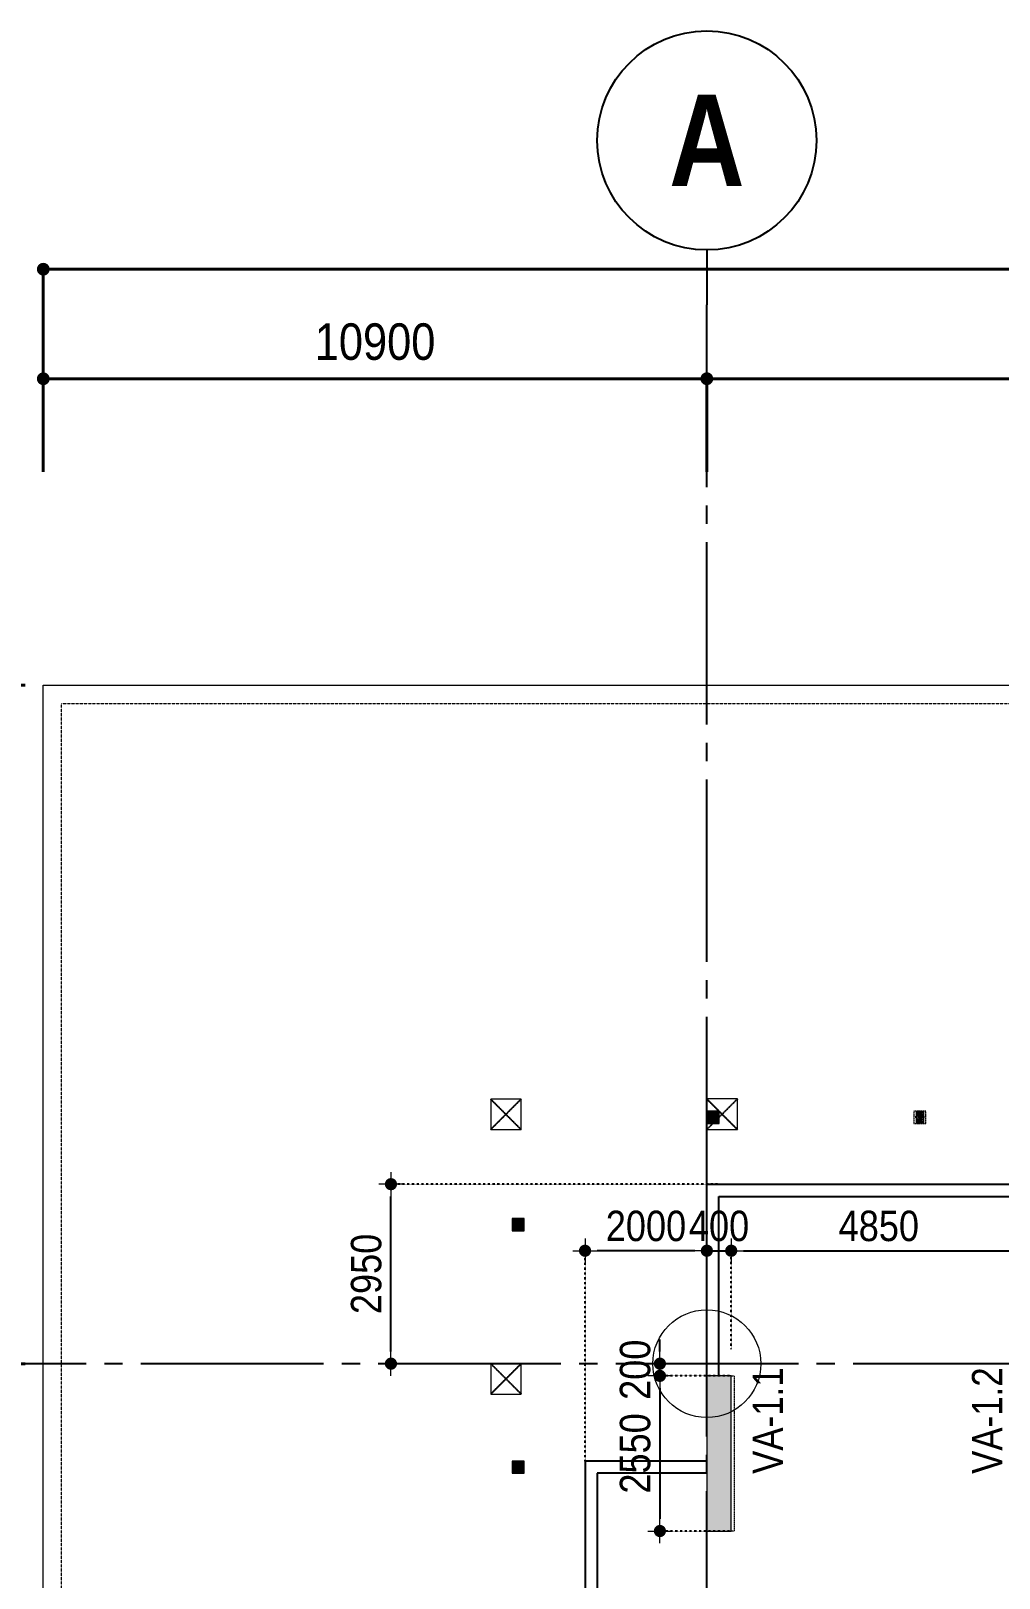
# Model space of a CAD drawing. Header units: millimetres. Extents: x -3973692 to -2843767, y 592734 to 838475.
# Drawn here: x -3559598 to -3543695, y 758708 to 784134 of the extents above; entities that cross this region are included whole.
import ezdxf
from ezdxf.enums import TextEntityAlignment as Align

# ---------------------------------------------------------------- set-up
doc = ezdxf.new("R2010")
doc.units = ezdxf.units.MM
doc.header["$MEASUREMENT"] = 0
doc.header["$PDMODE"] = 3
doc.header["$PDSIZE"] = -20
for name, pattern in [('CHG_XX_Cot_Tang 1$0$CENTER', [20.2, 12.7, -2.5, 2.5, -2.5]), ('CHG_XX_Cot_Tang 1$0$CENTER2', [28.575, 19.05, -3.175, 3.175, -3.175]), ('CHG_XX_Cot_Tang 1$0$HIDDEN', [0.375, 0.25, -0.125]), ('CHG_XX_Cot_Tang 1$0$MB_Luoi truc$0$HTT Hidden 21', [3, 2, -1]), ('CHG_XX_Luoi truc$0$MB_Luoi truc$0$Center101', [13, 10, -1, 1, -1]), ('DIVIDE2', [15.875, 6.35, -3.175, 0, -3.175, 0, -3.175]), ('HIDDEN5', [2.8375, 1.25, -1.5875])]:
    doc.linetypes.add(name, pattern=pattern)
doc.layers.get('0').update_dxf_attribs({"lineweight": 9})
doc.layers.get('Defpoints').update_dxf_attribs({"color": 10, "lineweight": 0})
for name, color, linetype, lineweight in [("'S_General_Dim_1", 1, 'Continuous', 18), ("'S_General_Divide_3 Intermediate", 3, 'DIVIDE2', 40), ("CHG_XX_Cot_Tang 1$0$'S_Steel_Cont_2 Normal", 2, 'Continuous', 25), ("CHG_XX_Cot_Tang 1$0$'S_Steel_Cont_2 Normal_Plate", 150, 'Continuous', 15), ('CHG_XX_Cot_Tang 1$0$Cot thep', 51, 'Continuous', 15), ('CHG_XX_Cot_Tang 1$0$MB_Luoi truc$0$Dim 300', 1, 'Continuous', 5), ('CHG_XX_Cot_Tang 1$0$Net thay Tuong', 3, 'Continuous', 20), ('CHG_XX_Cot_Tang 1$0$NS-Pier', 150, 'Continuous', 9), ('CHG_XX_Cot_Tang 1$0$NS-Pier @ 1', 150, 'Continuous', 9), ('CHG_XX_Cot_Tang 1$0$NS-Pier @ 100', 150, 'Continuous', 9), ('CHG_XX_Cot_Tang 1$0$NS-Pier @ 150 VP1', 150, 'Continuous', 9), ('CHG_XX_Cot_Tang 1$0$NS-Pier @ 150 VP2', 150, 'Continuous', 9), ('CHG_XX_Cot_Tang 1$0$NS-Pier @ 150 VP3', 150, 'Continuous', 9), ('CHG_XX_Cot_Tang 1$0$NS-Pier @ 150 VP4', 150, 'Continuous', 9), ('CHG_XX_Cot_Tang 1$0$NS-Pier @ 150 VP5', 150, 'Continuous', 9), ('CHG_XX_Cot_Tang 1$0$NS-Pier @ 150 VP6', 150, 'Continuous', 9), ('CHG_XX_Cot_Tang 1$0$NS-Pier @ 150 VP7', 150, 'Continuous', 9), ('CHG_XX_Cot_Tang 1$0$NS-Pier @ 150 VP8', 150, 'Continuous', 9), ('CHG_XX_Cot_Tang 1$0$NS-Pier @ 150 VP9', 150, 'Continuous', 9), ('CHG_XX_Cot_Tang 1$0$NS-Pier @ 150 VPModel', 150, 'Continuous', 9), ('CHG_XX_Cot_Tang 1$0$NS-Pier @ 200 VP11', 150, 'Continuous', 9), ('CHG_XX_Cot_Tang 1$0$NS-Pier @ 200 VP12', 150, 'Continuous', 9), ('CHG_XX_Cot_Tang 1$0$NS-Pier @ 200 VP13', 150, 'Continuous', 9), ('CHG_XX_Cot_Tang 1$0$NS-Pier @ 200 VP14', 150, 'Continuous', 9), ('CHG_XX_Cot_Tang 1$0$NS-Pier @ 200 VP15', 150, 'Continuous', 9), ('CHG_XX_Cot_Tang 1$0$NS-Pier @ 200 VP16', 150, 'Continuous', 9), ('CHG_XX_Cot_Tang 1$0$NS-Pier @ 200 VP17', 150, 'Continuous', 9), ('CHG_XX_Cot_Tang 1$0$NS-Pier @ 200 VP18', 150, 'Continuous', 9), ('CHG_XX_Cot_Tang 1$0$NS-Pier @ 200 VP19', 150, 'Continuous', 9), ('CHG_XX_Cot_Tang 1$0$NS-Pier @ 200 VP21', 150, 'Continuous', 9), ('CHG_XX_Cot_Tang 1$0$NS-Pier @ 200 VP22', 150, 'Continuous', 9), ('CHG_XX_Cot_Tang 1$0$NS-Pier @ 200 VP23', 150, 'Continuous', 9), ('CHG_XX_Cot_Tang 1$0$NS-Pier @ 200 VP24', 150, 'Continuous', 9), ('CHG_XX_Cot_Tang 1$0$NS-Pier @ 200 VP25', 150, 'Continuous', 9), ('CHG_XX_Cot_Tang 1$0$NS-Pier @ 200 VP26', 150, 'Continuous', 9), ('CHG_XX_Cot_Tang 1$0$NS-Pier @ 200 VP27', 150, 'Continuous', 9), ('CHG_XX_Cot_Tang 1$0$NS-Pier @ 200 VP28', 150, 'Continuous', 9), ('CHG_XX_Cot_Tang 1$0$NS-Pier @ 200 VP30', 150, 'Continuous', 9), ('CHG_XX_Cot_Tang 1$0$NS-Pier @ 200 VP31', 150, 'Continuous', 9), ('CHG_XX_Cot_Tang 1$0$NS-Pier @ 200 VP32', 150, 'Continuous', 9), ('CHG_XX_Cot_Tang 1$0$NS-Pier @ 200 VP33', 150, 'Continuous', 9), ('CHG_XX_Cot_Tang 1$0$NS-Pier @ 200 VP34', 150, 'Continuous', 9), ('CHG_XX_Cot_Tang 1$0$NS-Pier @ 200 VP35', 150, 'Continuous', 9), ('CHG_XX_Cot_Tang 1$0$NS-Pier @ 200 VP36', 150, 'Continuous', 9), ('CHG_XX_Cot_Tang 1$0$NS-Pier @ 200 VP37', 150, 'Continuous', 9), ('CHG_XX_Cot_Tang 1$0$NS-Pier @ 200 VPModel', 150, 'Continuous', 9), ('CHG_XX_Cot_Tang 1$0$NS-Pier @ 350 VP10', 150, 'Continuous', 9), ('CHG_XX_Cot_Tang 1$0$NS-Pier @ 350 VP20', 150, 'Continuous', 9), ('CHG_XX_Cot_Tang 1$0$NS-Pier @ 350 VP29', 150, 'Continuous', 9), ('CHG_XX_Cot_Tang 1$0$NS-Pier @ 350 VPModel', 150, 'Continuous', 9), ('CHG_XX_Cot_Tang 1$0$S_Concrete_Cont_2 Normal', 2, 'Continuous', 13), ('TEXT', 7, 'Continuous', 15)]:
    doc.layers.add(name, color=color, linetype=linetype, lineweight=lineweight)
for name, color, linetype in [("CHG_XX_Cot_Tang 1$0$'S_Concrete_Center_1", 8, 'CHG_XX_Cot_Tang 1$0$CENTER2'), ("CHG_XX_Cot_Tang 1$0$'S_Steel_ Bold", 8, 'Continuous'), ('CHG_XX_Cot_Tang 1$0$cot 500 dung +850', 1, 'Continuous'), ('CHG_XX_Cot_Tang 1$0$Vach VH3', 3, 'Continuous'), ('CHG_XX_Luoi truc$0$Grid', 34, 'Continuous'), ('CHG_XX_Luoi truc$0$Grid Line', 251, 'CHG_XX_Luoi truc$0$MB_Luoi truc$0$Center101')]:
    doc.layers.add(name, color=color, linetype=linetype)
doc.styles.add('arial', font='arial.ttf', dxfattribs={"width": 0.85})
doc.styles.add('CHG_XX_Cot_Tang 1$0$MB_Luoi truc$0$Arial_C', font='arial.ttf', dxfattribs={"width": 0.85})
doc.styles.add('CHG_XX_Luoi truc$0$MB_Luoi truc$0$Grid A-F$0$VNI-HelveCB', font='')
doc.styles.add('TTP-HelCon', font='')
doc.styles.get('CHG_XX_Luoi truc$0$MB_Luoi truc$0$Grid A-F$0$VNI-HelveCB').set_extended_font_data('VNI-Helve-Condense', bold=True)
doc.styles.get('TTP-HelCon').set_extended_font_data('VNI-Helve-Condense')
doc.dimstyles.new('200', dxfattribs={"dimscale": 200, "dimtxt": 2.5, "dimasz": 1, "dimexe": 0, "dimexo": 0, "dimgap": 0.75, "dimtad": 1, "dimdec": 0, "dimrnd": 10, "dimzin": 9, "dimdsep": 46, "dimtxsty": 'arial', "dimblk1": 'DIMDOT', "dimblk2": 'DIMDOT', "dimsah": 1, "dimcen": 2, "dimdle": 3, "dimclre": 8, "dimclrt": 2, "dimadec": 0, "dimazin": 0, "dimtfac": 1, "dimtdec": 0, "dimtix": 1, "dimtmove": 2, "dimatfit": 3, "dimldrblk": 'DIMPIJL', "dimfxl": 1, "dimtvp": 1.8, "dimtolj": 1, "dimtzin": 0, "dimarcsym": 0})
doc.dimstyles.new('CHG_XX_Cot_Tang 1$0$MB_Luoi truc$0$Dim 300 (A1-A2)', dxfattribs={"dimscale": 300, "dimtxt": 2, "dimasz": 0.7, "dimexe": 0, "dimexo": 1, "dimgap": 1, "dimtad": 1, "dimdec": 0, "dimzin": 12, "dimdsep": 46, "dimtxsty": 'CHG_XX_Cot_Tang 1$0$MB_Luoi truc$0$Arial_C', "dimblk": 'CHG_XX_Cot_Tang 1$0$MB_Luoi truc$0$_Dot', "dimcen": 1, "dimclrd": 256, "dimclre": 256, "dimclrt": 3, "dimadec": 0, "dimazin": 0, "dimtfac": 1, "dimtdec": 0, "dimtix": 1, "dimtmove": 2, "dimatfit": 3, "dimldrblk": 'CHG_XX_Cot_Tang 1$0$MB_Luoi truc$0$HTT Arrow 30', "dimfxl": 1, "dimtolj": 1, "dimtzin": 0, "dimarcsym": 0})

# ---------------------------------------------------------------- blocks, each defined once
blk = doc.blocks.new('CHG_XX_Cot_Tang 1$0$MB_Luoi truc$0$_Dot')
at = {"color": 0, "linetype": 'ByBlock', "lineweight": -2}
blk.add_line((-0.5, 0), (-1, 0), dxfattribs=at)
at = {"color": 0, "linetype": 'ByBlock', "const_width": 0.5}
blk.add_lwpolyline([(-0.25, 0, 1), (0.25, 0, 1)], format="xyb", close=True, dxfattribs=at)
blk = doc.blocks.new('*D2915')
at = {"layer": 'CHG_XX_Cot_Tang 1$0$MB_Luoi truc$0$Dim 300', "lineweight": -2, "transparency": 16777216}
for p, q in [((-10900, 166908), (-10900, 168437)), ((-10690, 168437), (-210, 168437)), ((0, 166908), (0, 168437))]:
    blk.add_line(p, q, dxfattribs=at)
at = {"layer": 'Defpoints', "color": 0, "transparency": 16777216}
for p in [(0, 168437), (-10900, 166608), (0, 166608)]:
    blk.add_point(p, dxfattribs=at)
at = {"layer": 'CHG_XX_Cot_Tang 1$0$MB_Luoi truc$0$Dim 300', "lineweight": -2, "transparency": 16777216, "xscale": 210, "yscale": 210, "zscale": 210, "rotation": 180}
blk.add_blockref('CHG_XX_Cot_Tang 1$0$MB_Luoi truc$0$_Dot', (-10900, 168437), dxfattribs=at)
at = {"layer": 'CHG_XX_Cot_Tang 1$0$MB_Luoi truc$0$Dim 300', "lineweight": -2, "transparency": 16777216, "xscale": 210, "yscale": 210, "zscale": 210}
blk.add_blockref('CHG_XX_Cot_Tang 1$0$MB_Luoi truc$0$_Dot', (0, 168437), dxfattribs=at)
at = {"layer": 'CHG_XX_Cot_Tang 1$0$MB_Luoi truc$0$Dim 300', "color": 3, "transparency": 16777216, "insert": (-5450, 169043), "char_height": 600, "attachment_point": 5, "style": 'CHG_XX_Cot_Tang 1$0$MB_Luoi truc$0$Arial_C'}
blk.add_mtext('\\A1;10900', dxfattribs=at)
blk = doc.blocks.new('CHG_XX_Cot_Tang 1$0$MB_Luoi truc$0$HTT Arrow 30')
blk.add_hatch(color=256).paths.add_polyline_path([(-2.5, 0.375), (-2.5, -0.375), (0, 0)])
at = {"color": 0, "linetype": 'ByBlock', "lineweight": -2}
for p, q in [((0, 0), (-2.5, 0.375)), ((-2.5, -0.375), (-2.5, 0.375)), ((0, 0), (-2.5, -0.375))]:
    blk.add_line(p, q, dxfattribs=at)
blk = doc.blocks.new('*D2916')
at = {"layer": 'CHG_XX_Cot_Tang 1$0$MB_Luoi truc$0$Dim 300', "lineweight": -2, "transparency": 16777216}
for p, q in [((0, 166908), (0, 168437)), ((210, 168437), (12040, 168437)), ((12250, 166908), (12250, 168437))]:
    blk.add_line(p, q, dxfattribs=at)
at = {"layer": 'Defpoints', "color": 0, "transparency": 16777216}
for p in [(12250, 168437), (0, 166608), (12250, 166608)]:
    blk.add_point(p, dxfattribs=at)
at = {"layer": 'CHG_XX_Cot_Tang 1$0$MB_Luoi truc$0$Dim 300', "lineweight": -2, "transparency": 16777216, "xscale": 210, "yscale": 210, "zscale": 210, "rotation": 180}
blk.add_blockref('CHG_XX_Cot_Tang 1$0$MB_Luoi truc$0$_Dot', (0, 168437), dxfattribs=at)
at = {"layer": 'CHG_XX_Cot_Tang 1$0$MB_Luoi truc$0$Dim 300', "lineweight": -2, "transparency": 16777216, "xscale": 210, "yscale": 210, "zscale": 210}
blk.add_blockref('CHG_XX_Cot_Tang 1$0$MB_Luoi truc$0$_Dot', (12250, 168437), dxfattribs=at)
at = {"layer": 'CHG_XX_Cot_Tang 1$0$MB_Luoi truc$0$Dim 300', "color": 3, "transparency": 16777216, "insert": (6125, 169043), "char_height": 600, "attachment_point": 5, "style": 'CHG_XX_Cot_Tang 1$0$MB_Luoi truc$0$Arial_C'}
blk.add_mtext('\\A1;12250', dxfattribs=at)
blk = doc.blocks.new('*D2928')
at = {"layer": 'CHG_XX_Cot_Tang 1$0$MB_Luoi truc$0$Dim 300', "lineweight": -2, "transparency": 16777216}
for p, q in [((-10900, 166908), (-10900, 170237)), ((105840, 170237), (-10690, 170237)), ((106050, 166908), (106050, 170237))]:
    blk.add_line(p, q, dxfattribs=at)
at = {"layer": 'Defpoints', "color": 0, "transparency": 16777216}
for p in [(-10900, 170237), (-10900, 166608), (106050, 166608)]:
    blk.add_point(p, dxfattribs=at)
at = {"layer": 'CHG_XX_Cot_Tang 1$0$MB_Luoi truc$0$Dim 300', "lineweight": -2, "transparency": 16777216, "xscale": 210, "yscale": 210, "zscale": 210, "rotation": 180}
blk.add_blockref('CHG_XX_Cot_Tang 1$0$MB_Luoi truc$0$_Dot', (-10900, 170237), dxfattribs=at)
at = {"layer": 'CHG_XX_Cot_Tang 1$0$MB_Luoi truc$0$Dim 300', "lineweight": -2, "transparency": 16777216, "xscale": 210, "yscale": 210, "zscale": 210}
blk.add_blockref('CHG_XX_Cot_Tang 1$0$MB_Luoi truc$0$_Dot', (106050, 170237), dxfattribs=at)
at = {"layer": 'CHG_XX_Cot_Tang 1$0$MB_Luoi truc$0$Dim 300', "color": 3, "transparency": 16777216, "insert": (47575, 170843), "char_height": 600, "attachment_point": 5, "style": 'CHG_XX_Cot_Tang 1$0$MB_Luoi truc$0$Arial_C'}
blk.add_mtext('\\A1;116950', dxfattribs=at)
blk = doc.blocks.new('*D2929')
at = {"layer": 'CHG_XX_Cot_Tang 1$0$MB_Luoi truc$0$Dim 300', "lineweight": -2, "transparency": 16777216}
for p, q in [((-11200, 163400), (-17432, 163400)), ((-17432, 163190), (-17432, 152460)), ((-11200, 152250), (-17432, 152250))]:
    blk.add_line(p, q, dxfattribs=at)
at = {"layer": 'Defpoints', "color": 0, "transparency": 16777216}
for p in [(-10900, 163400), (-17432, 152250), (-10900, 152250)]:
    blk.add_point(p, dxfattribs=at)
at = {"layer": 'CHG_XX_Cot_Tang 1$0$MB_Luoi truc$0$Dim 300', "lineweight": -2, "transparency": 16777216, "xscale": 210, "yscale": 210, "zscale": 210}
for p, rotation in [((-17432, 163400), 90), ((-17432, 152250), 270)]:
    blk.add_blockref('CHG_XX_Cot_Tang 1$0$MB_Luoi truc$0$_Dot', p, dxfattribs=dict(at, rotation=rotation))
at = {"layer": 'CHG_XX_Cot_Tang 1$0$MB_Luoi truc$0$Dim 300', "color": 3, "transparency": 16777216, "insert": (-18039, 157825), "char_height": 600, "attachment_point": 5, "rotation": 90, "style": 'CHG_XX_Cot_Tang 1$0$MB_Luoi truc$0$Arial_C'}
blk.add_mtext('\\A1;11150', dxfattribs=at)
blk = doc.blocks.new('*D2930')
at = {"layer": 'CHG_XX_Cot_Tang 1$0$MB_Luoi truc$0$Dim 300', "lineweight": -2, "transparency": 16777216}
for p, q in [((-11200, 152250), (-17432, 152250)), ((-17432, 152040), (-17432, 146110)), ((-11200, 145900), (-17432, 145900))]:
    blk.add_line(p, q, dxfattribs=at)
at = {"layer": 'Defpoints', "color": 0, "transparency": 16777216}
for p in [(-10900, 152250), (-17432, 145900), (-10900, 145900)]:
    blk.add_point(p, dxfattribs=at)
at = {"layer": 'CHG_XX_Cot_Tang 1$0$MB_Luoi truc$0$Dim 300', "lineweight": -2, "transparency": 16777216, "xscale": 210, "yscale": 210, "zscale": 210}
for p, rotation in [((-17432, 152250), 90), ((-17432, 145900), 270)]:
    blk.add_blockref('CHG_XX_Cot_Tang 1$0$MB_Luoi truc$0$_Dot', p, dxfattribs=dict(at, rotation=rotation))
at = {"layer": 'CHG_XX_Cot_Tang 1$0$MB_Luoi truc$0$Dim 300', "color": 3, "transparency": 16777216, "insert": (-18039, 149075), "char_height": 600, "attachment_point": 5, "rotation": 90, "style": 'CHG_XX_Cot_Tang 1$0$MB_Luoi truc$0$Arial_C'}
blk.add_mtext('\\A1;6350', dxfattribs=at)
blk = doc.blocks.new('*D2949')
at = {"layer": 'CHG_XX_Cot_Tang 1$0$MB_Luoi truc$0$Dim 300', "lineweight": -2, "transparency": 16777216}
for p, q in [((-11200, 163400), (-19232, 163400)), ((-19232, -8790), (-19232, 163190)), ((-11200, -9000), (-19232, -9000))]:
    blk.add_line(p, q, dxfattribs=at)
at = {"layer": 'Defpoints', "color": 0, "transparency": 16777216}
for p in [(-19232, 163400), (-10900, 163400), (-10900, -9000)]:
    blk.add_point(p, dxfattribs=at)
at = {"layer": 'CHG_XX_Cot_Tang 1$0$MB_Luoi truc$0$Dim 300', "lineweight": -2, "transparency": 16777216, "xscale": 210, "yscale": 210, "zscale": 210}
for p, rotation in [((-19232, 163400), 90), ((-19232, -9000), 270)]:
    blk.add_blockref('CHG_XX_Cot_Tang 1$0$MB_Luoi truc$0$_Dot', p, dxfattribs=dict(at, rotation=rotation))
at = {"layer": 'CHG_XX_Cot_Tang 1$0$MB_Luoi truc$0$Dim 300', "color": 3, "transparency": 16777216, "insert": (-19839, 77200), "char_height": 600, "attachment_point": 5, "rotation": 90, "style": 'CHG_XX_Cot_Tang 1$0$MB_Luoi truc$0$Arial_C'}
blk.add_mtext('\\A1;172400', dxfattribs=at)
blk = doc.blocks.new('*U3260')
at = {"layer": 'CHG_XX_Cot_Tang 1$0$NS-Pier @ 1'}
h = blk.add_hatch(color=256, dxfattribs=at)
h.dxf.hatch_style = 1
h.paths.add_polyline_path([(400, 0), (0, 0), (0, -2550), (400, -2550)])
at = {"layer": 'CHG_XX_Cot_Tang 1$0$NS-Pier @ 100'}
h = blk.add_hatch(color=256, dxfattribs=at)
h.dxf.hatch_style = 1
h.paths.add_polyline_path([(400, 0), (0, 0), (0, -2550), (400, -2550)])
at = {"layer": 'CHG_XX_Cot_Tang 1$0$NS-Pier @ 150 VP1'}
h = blk.add_hatch(color=256, dxfattribs=at)
h.dxf.hatch_style = 1
h.paths.add_polyline_path([(400, 0), (0, 0), (0, -2550), (400, -2550)])
at = {"layer": 'CHG_XX_Cot_Tang 1$0$NS-Pier @ 150 VP2'}
h = blk.add_hatch(color=256, dxfattribs=at)
h.dxf.hatch_style = 1
h.paths.add_polyline_path([(400, 0), (0, 0), (0, -2550), (400, -2550)])
at = {"layer": 'CHG_XX_Cot_Tang 1$0$NS-Pier @ 150 VP3'}
h = blk.add_hatch(color=256, dxfattribs=at)
h.dxf.hatch_style = 1
h.paths.add_polyline_path([(400, 0), (0, 0), (0, -2550), (400, -2550)])
at = {"layer": 'CHG_XX_Cot_Tang 1$0$NS-Pier @ 150 VP4'}
h = blk.add_hatch(color=256, dxfattribs=at)
h.dxf.hatch_style = 1
h.paths.add_polyline_path([(400, 0), (0, 0), (0, -2550), (400, -2550)])
at = {"layer": 'CHG_XX_Cot_Tang 1$0$NS-Pier @ 150 VP5'}
h = blk.add_hatch(color=256, dxfattribs=at)
h.dxf.hatch_style = 1
h.paths.add_polyline_path([(400, 0), (0, 0), (0, -2550), (400, -2550)])
at = {"layer": 'CHG_XX_Cot_Tang 1$0$NS-Pier @ 150 VP6'}
h = blk.add_hatch(color=256, dxfattribs=at)
h.dxf.hatch_style = 1
h.paths.add_polyline_path([(400, 0), (0, 0), (0, -2550), (400, -2550)])
at = {"layer": 'CHG_XX_Cot_Tang 1$0$NS-Pier @ 150 VP7'}
h = blk.add_hatch(color=256, dxfattribs=at)
h.dxf.hatch_style = 1
h.paths.add_polyline_path([(400, 0), (0, 0), (0, -2550), (400, -2550)])
at = {"layer": 'CHG_XX_Cot_Tang 1$0$NS-Pier @ 150 VP8'}
h = blk.add_hatch(color=256, dxfattribs=at)
h.dxf.hatch_style = 1
h.paths.add_polyline_path([(400, 0), (0, 0), (0, -2550), (400, -2550)])
at = {"layer": 'CHG_XX_Cot_Tang 1$0$NS-Pier @ 150 VP9'}
h = blk.add_hatch(color=256, dxfattribs=at)
h.dxf.hatch_style = 1
h.paths.add_polyline_path([(400, 0), (0, 0), (0, -2550), (400, -2550)])
at = {"layer": 'CHG_XX_Cot_Tang 1$0$NS-Pier @ 150 VPModel'}
h = blk.add_hatch(color=256, dxfattribs=at)
h.dxf.hatch_style = 1
h.paths.add_polyline_path([(400, 0), (0, 0), (0, -2550), (400, -2550)])
at = {"layer": 'CHG_XX_Cot_Tang 1$0$NS-Pier @ 200 VP11'}
h = blk.add_hatch(color=256, dxfattribs=at)
h.dxf.hatch_style = 1
h.paths.add_polyline_path([(400, 0), (0, 0), (0, -2550), (400, -2550)])
at = {"layer": 'CHG_XX_Cot_Tang 1$0$NS-Pier @ 200 VP12'}
h = blk.add_hatch(color=256, dxfattribs=at)
h.dxf.hatch_style = 1
h.paths.add_polyline_path([(400, 0), (0, 0), (0, -2550), (400, -2550)])
at = {"layer": 'CHG_XX_Cot_Tang 1$0$NS-Pier @ 200 VP13'}
h = blk.add_hatch(color=256, dxfattribs=at)
h.dxf.hatch_style = 1
h.paths.add_polyline_path([(400, 0), (0, 0), (0, -2550), (400, -2550)])
at = {"layer": 'CHG_XX_Cot_Tang 1$0$NS-Pier @ 200 VP14'}
h = blk.add_hatch(color=256, dxfattribs=at)
h.dxf.hatch_style = 1
h.paths.add_polyline_path([(400, 0), (0, 0), (0, -2550), (400, -2550)])
at = {"layer": 'CHG_XX_Cot_Tang 1$0$NS-Pier @ 200 VP15'}
h = blk.add_hatch(color=256, dxfattribs=at)
h.dxf.hatch_style = 1
h.paths.add_polyline_path([(400, 0), (0, 0), (0, -2550), (400, -2550)])
at = {"layer": 'CHG_XX_Cot_Tang 1$0$NS-Pier @ 200 VP16'}
h = blk.add_hatch(color=256, dxfattribs=at)
h.dxf.hatch_style = 1
h.paths.add_polyline_path([(400, 0), (0, 0), (0, -2550), (400, -2550)])
at = {"layer": 'CHG_XX_Cot_Tang 1$0$NS-Pier @ 200 VP17'}
h = blk.add_hatch(color=256, dxfattribs=at)
h.dxf.hatch_style = 1
h.paths.add_polyline_path([(400, 0), (0, 0), (0, -2550), (400, -2550)])
at = {"layer": 'CHG_XX_Cot_Tang 1$0$NS-Pier @ 200 VP18'}
h = blk.add_hatch(color=256, dxfattribs=at)
h.dxf.hatch_style = 1
h.paths.add_polyline_path([(400, 0), (0, 0), (0, -2550), (400, -2550)])
at = {"layer": 'CHG_XX_Cot_Tang 1$0$NS-Pier @ 200 VP19'}
h = blk.add_hatch(color=256, dxfattribs=at)
h.dxf.hatch_style = 1
h.paths.add_polyline_path([(400, 0), (0, 0), (0, -2550), (400, -2550)])
at = {"layer": 'CHG_XX_Cot_Tang 1$0$NS-Pier @ 200 VP21'}
h = blk.add_hatch(color=256, dxfattribs=at)
h.dxf.hatch_style = 1
h.paths.add_polyline_path([(400, 0), (0, 0), (0, -2550), (400, -2550)])
at = {"layer": 'CHG_XX_Cot_Tang 1$0$NS-Pier @ 200 VP22'}
h = blk.add_hatch(color=256, dxfattribs=at)
h.dxf.hatch_style = 1
h.paths.add_polyline_path([(400, 0), (0, 0), (0, -2550), (400, -2550)])
at = {"layer": 'CHG_XX_Cot_Tang 1$0$NS-Pier @ 200 VP23'}
h = blk.add_hatch(color=256, dxfattribs=at)
h.dxf.hatch_style = 1
h.paths.add_polyline_path([(400, 0), (0, 0), (0, -2550), (400, -2550)])
at = {"layer": 'CHG_XX_Cot_Tang 1$0$NS-Pier @ 200 VP24'}
h = blk.add_hatch(color=256, dxfattribs=at)
h.dxf.hatch_style = 1
h.paths.add_polyline_path([(400, 0), (0, 0), (0, -2550), (400, -2550)])
at = {"layer": 'CHG_XX_Cot_Tang 1$0$NS-Pier @ 200 VP25'}
h = blk.add_hatch(color=256, dxfattribs=at)
h.dxf.hatch_style = 1
h.paths.add_polyline_path([(400, 0), (0, 0), (0, -2550), (400, -2550)])
at = {"layer": 'CHG_XX_Cot_Tang 1$0$NS-Pier @ 200 VP26'}
h = blk.add_hatch(color=256, dxfattribs=at)
h.dxf.hatch_style = 1
h.paths.add_polyline_path([(400, 0), (0, 0), (0, -2550), (400, -2550)])
at = {"layer": 'CHG_XX_Cot_Tang 1$0$NS-Pier @ 200 VP27'}
h = blk.add_hatch(color=256, dxfattribs=at)
h.dxf.hatch_style = 1
h.paths.add_polyline_path([(400, 0), (0, 0), (0, -2550), (400, -2550)])
at = {"layer": 'CHG_XX_Cot_Tang 1$0$NS-Pier @ 200 VP28'}
h = blk.add_hatch(color=256, dxfattribs=at)
h.dxf.hatch_style = 1
h.paths.add_polyline_path([(400, 0), (0, 0), (0, -2550), (400, -2550)])
at = {"layer": 'CHG_XX_Cot_Tang 1$0$NS-Pier @ 200 VP30'}
h = blk.add_hatch(color=256, dxfattribs=at)
h.dxf.hatch_style = 1
h.paths.add_polyline_path([(400, 0), (0, 0), (0, -2550), (400, -2550)])
at = {"layer": 'CHG_XX_Cot_Tang 1$0$NS-Pier @ 200 VP31'}
h = blk.add_hatch(color=256, dxfattribs=at)
h.dxf.hatch_style = 1
h.paths.add_polyline_path([(400, 0), (0, 0), (0, -2550), (400, -2550)])
at = {"layer": 'CHG_XX_Cot_Tang 1$0$NS-Pier @ 200 VP32'}
h = blk.add_hatch(color=256, dxfattribs=at)
h.dxf.hatch_style = 1
h.paths.add_polyline_path([(400, 0), (0, 0), (0, -2550), (400, -2550)])
at = {"layer": 'CHG_XX_Cot_Tang 1$0$NS-Pier @ 200 VP33'}
h = blk.add_hatch(color=256, dxfattribs=at)
h.dxf.hatch_style = 1
h.paths.add_polyline_path([(400, 0), (0, 0), (0, -2550), (400, -2550)])
at = {"layer": 'CHG_XX_Cot_Tang 1$0$NS-Pier @ 200 VP34'}
h = blk.add_hatch(color=256, dxfattribs=at)
h.dxf.hatch_style = 1
h.paths.add_polyline_path([(400, 0), (0, 0), (0, -2550), (400, -2550)])
at = {"layer": 'CHG_XX_Cot_Tang 1$0$NS-Pier @ 200 VP35'}
h = blk.add_hatch(color=256, dxfattribs=at)
h.dxf.hatch_style = 1
h.paths.add_polyline_path([(400, 0), (0, 0), (0, -2550), (400, -2550)])
at = {"layer": 'CHG_XX_Cot_Tang 1$0$NS-Pier @ 200 VP36'}
h = blk.add_hatch(color=256, dxfattribs=at)
h.dxf.hatch_style = 1
h.paths.add_polyline_path([(400, 0), (0, 0), (0, -2550), (400, -2550)])
at = {"layer": 'CHG_XX_Cot_Tang 1$0$NS-Pier @ 200 VP37'}
h = blk.add_hatch(color=256, dxfattribs=at)
h.dxf.hatch_style = 1
h.paths.add_polyline_path([(400, 0), (0, 0), (0, -2550), (400, -2550)])
at = {"layer": 'CHG_XX_Cot_Tang 1$0$NS-Pier @ 200 VPModel'}
h = blk.add_hatch(color=256, dxfattribs=at)
h.dxf.hatch_style = 1
h.paths.add_polyline_path([(400, 0), (0, 0), (0, -2550), (400, -2550)])
at = {"layer": 'CHG_XX_Cot_Tang 1$0$NS-Pier @ 350 VP10'}
h = blk.add_hatch(color=256, dxfattribs=at)
h.dxf.hatch_style = 1
h.paths.add_polyline_path([(400, 0), (0, 0), (0, -2550), (400, -2550)])
at = {"layer": 'CHG_XX_Cot_Tang 1$0$NS-Pier @ 350 VP20'}
h = blk.add_hatch(color=256, dxfattribs=at)
h.dxf.hatch_style = 1
h.paths.add_polyline_path([(400, 0), (0, 0), (0, -2550), (400, -2550)])
at = {"layer": 'CHG_XX_Cot_Tang 1$0$NS-Pier @ 350 VP29'}
h = blk.add_hatch(color=256, dxfattribs=at)
h.dxf.hatch_style = 1
h.paths.add_polyline_path([(400, 0), (0, 0), (0, -2550), (400, -2550)])
at = {"layer": 'CHG_XX_Cot_Tang 1$0$NS-Pier @ 350 VPModel'}
h = blk.add_hatch(color=256, dxfattribs=at)
h.dxf.hatch_style = 1
h.paths.add_polyline_path([(400, 0), (0, 0), (0, -2550), (400, -2550)])
blk = doc.blocks.new('CHG_XX_Cot_Tang 1$0$Block A_C450x2250')
at = {"layer": 'CHG_XX_Cot_Tang 1$0$NS-Pier', "color": 9, "linetype": 'CHG_XX_Cot_Tang 1$0$MB_Luoi truc$0$HTT Hidden 21'}
blk.add_lwpolyline([(0, 0), (-50, 0), (-50, -2550), (0, -2550)], dxfattribs=at)
at = {"layer": 'CHG_XX_Cot_Tang 1$0$NS-Pier'}
blk.add_lwpolyline([(400, -2550), (0, -2550), (0, 0), (400, 0)], close=True, dxfattribs=at)
blk.add_blockref('*U3260', (0, 0), dxfattribs=at)
blk = doc.blocks.new('CHG_XX_Cot_Tang 1$0$500x500')
at = {"color": 1, "linetype": 'CHG_XX_Cot_Tang 1$0$MB_Luoi truc$0$HTT Hidden 21'}
for p, q in [((250, 250), (-250, -250)), ((-250, 250), (250, -250))]:
    blk.add_line(p, q, dxfattribs=at)
at = {"layer": 'CHG_XX_Cot_Tang 1$0$NS-Pier', "color": 1}
blk.add_lwpolyline([(250, -250), (250, 250), (-250, 250), (-250, -250)], close=True, dxfattribs=at)
blk = doc.blocks.new('*U2973')
at = {"layer": "CHG_XX_Cot_Tang 1$0$'S_Steel_ Bold", "linetype": 'CHG_XX_Cot_Tang 1$0$CENTER', "ltscale": 0.05}
for p, q in [((-13, 0), (13, 0)), ((0, 13), (0, -13))]:
    blk.add_line(p, q, dxfattribs=at)
at = {"layer": "CHG_XX_Cot_Tang 1$0$'S_Steel_ Bold", "color": 1}
blk.add_circle((0, 0), 7, dxfattribs=at)
blk = doc.blocks.new('CHG_XX_Cot_Tang 1$0$A$C42BB3C5E')
at = {"color": 8, "linetype": 'CHG_XX_Cot_Tang 1$0$MB_Luoi truc$0$HTT Hidden 21'}
blk.add_lwpolyline([(-75, -113), (125, -113), (125, 87), (-75, 87)], close=True, dxfattribs=at)
at = {"layer": "CHG_XX_Cot_Tang 1$0$'S_Concrete_Center_1"}
for p, q in [((25, 63), (25, -88)), ((125, -13), (-83, -13))]:
    blk.add_line(p, q, dxfattribs=at)
at = {"layer": "CHG_XX_Cot_Tang 1$0$'S_Steel_Cont_2 Normal"}
blk.add_lwpolyline([(-37, -15, 0.414214), (-43, -21), (-43, -50), (-50, -50), (-50, 25), (-43, 25), (-43, -4, 0.414214), (-37, -10), (87, -10, 0.414214), (93, -4), (93, 25), (100, 25), (100, -50), (93, -50), (93, -21, 0.414214), (87, -15)], format="xyb", close=True, dxfattribs=at)
at = {"layer": "CHG_XX_Cot_Tang 1$0$'S_Steel_Cont_2 Normal_Plate"}
blk.add_lwpolyline([(115, 45), (115, -70), (-65, -70), (-65, 45)], close=True, dxfattribs=at)
at = {"layer": "CHG_XX_Cot_Tang 1$0$'S_Steel_ Bold"}
for p in [(-10, 20), (60, 20)]:
    blk.add_blockref('*U2973', p, dxfattribs=at)
at = {"layer": "CHG_XX_Cot_Tang 1$0$'S_Steel_ Bold", "xscale": -1, "rotation": 180}
for p in [(-10, -45), (60, -45)]:
    blk.add_blockref('*U2973', p, dxfattribs=at)
blk = doc.blocks.new('CHG_XX_Cot_Tang 1$0$net pergola')
at = {"layer": 'CHG_XX_Cot_Tang 1$0$Net thay Tuong', "rotation": 270}
blk.add_blockref('CHG_XX_Cot_Tang 1$0$A$C42BB3C5E', (-30906, 104825), dxfattribs=at)
blk = doc.blocks.new('CHG_XX_Cot_Tang 1$0$cot thong gio')
at = {"layer": 'CHG_XX_Cot_Tang 1$0$S_Concrete_Cont_2 Normal', "color": 3, "ltscale": 0.8}
blk.add_lwpolyline([(-100, -70), (100, -70), (100, 130), (-100, 130)], close=True, dxfattribs=at)
blk.add_solid([(-100, 130), (-100, -70), (100, 130), (100, -70)], dxfattribs=at)
blk = doc.blocks.new('*U2842')
at = {"layer": 'CHG_XX_Luoi truc$0$Grid', "lineweight": -2}
blk.add_line((0, 611), (0, 608), dxfattribs=at)
blk.add_circle((0, 617), 6, dxfattribs=at)
at = {"layer": 'CHG_XX_Luoi truc$0$Grid Line'}
blk.add_line((0, 0), (0, 608), dxfattribs=at)
at = {"layer": 'CHG_XX_Luoi truc$0$Grid', "lineweight": -2, "style": 'CHG_XX_Luoi truc$0$MB_Luoi truc$0$Grid A-F$0$VNI-HelveCB'}
for tag, p in [('GRIDSUB', (0, 617)), ('GRID', (0, -9))]:
    blk.add_attdef(tag, text='', height=5, dxfattribs=at).set_placement(p, align=Align.MIDDLE)
blk = doc.blocks.new('*U2843')
at = {"layer": 'CHG_XX_Luoi truc$0$Grid Line'}
blk.add_line((0, 0), (0, 438), dxfattribs=at)
at = {"layer": 'CHG_XX_Luoi truc$0$Grid', "lineweight": -2, "style": 'CHG_XX_Luoi truc$0$MB_Luoi truc$0$Grid A-F$0$VNI-HelveCB'}
for tag, p in [('GRIDSUB', (0, 447)), ('GRID', (0, -9))]:
    blk.add_attdef(tag, text='', height=5, dxfattribs=at).set_placement(p, align=Align.MIDDLE)
blk = doc.blocks.new('CHG_XX_Luoi truc')
at = {"layer": 'CHG_XX_Luoi truc$0$Grid'}
ref = blk.add_blockref('*U2842', (0, -12747), dxfattribs=dict(at, xscale=300, yscale=300, zscale=300))
ref.add_attrib('GRIDSUB', 'A', dxfattribs={"lineweight": -2, "height": 1500, "style": 'CHG_XX_Luoi truc$0$MB_Luoi truc$0$Grid A-F$0$VNI-HelveCB'}).set_placement((0, 172353), align=Align.MIDDLE)
at = {"layer": 'CHG_XX_Luoi truc$0$Grid', "xscale": 300.0000000000013, "yscale": 300.0000000000013, "zscale": 300.0000000000013, "rotation": 90}
blk.add_blockref('*U2843', (110703, 152250), dxfattribs=at)
blk = doc.blocks.new('DIMDOT')
for p, q in [((1, 0), (-1, 0)), ((0, -1), (0, 1))]:
    blk.add_line(p, q)
at = {"const_width": 0.5}
blk.add_lwpolyline([(-0.25, 0, 1), (0.25, 0, 1)], format="xyb", close=True, dxfattribs=at)
blk = doc.blocks.new('*D39')
at = {"layer": "'S_General_Dim_1", "color": 8, "linetype": 'HIDDEN5', "lineweight": -2, "transparency": 16777216}
for p, q in [((-3548099, 762031), (-3549266, 762031)), ((-3548099, 759481), (-3549266, 759481))]:
    blk.add_line(p, q, dxfattribs=at)
at = {"layer": "'S_General_Dim_1", "color": 0, "lineweight": -2, "transparency": 16777216}
blk.add_line((-3549266, 761831), (-3549266, 759681), dxfattribs=at)
at = {"layer": 'Defpoints', "color": 0, "transparency": 16777216}
for p in [(-3548099, 762031), (-3549266, 759481), (-3548099, 759481)]:
    blk.add_point(p, dxfattribs=at)
at = {"layer": "'S_General_Dim_1", "color": 0, "lineweight": -2, "transparency": 16777216, "xscale": 200, "yscale": 200, "zscale": 200}
for p, rotation in [((-3549266, 762031), 90), ((-3549266, 759481), 270)]:
    blk.add_blockref('DIMDOT', p, dxfattribs=dict(at, rotation=rotation))
at = {"layer": "'S_General_Dim_1", "color": 2, "transparency": 16777216, "insert": (-3549671, 760756), "char_height": 500, "attachment_point": 5, "rotation": 90, "style": 'arial'}
blk.add_mtext('\\A1;2550', dxfattribs=at)
blk = doc.blocks.new('DIMPIJL')
at = {"linetype": 'ByBlock'}
blk.add_solid([(-2.5, 0.42), (-2.5, -0.42), (0, 0)], dxfattribs=at)
blk = doc.blocks.new('*D40')
at = {"layer": "'S_General_Dim_1", "color": 0, "lineweight": -2, "transparency": 16777216}
for p, q in [((-3548695, 764087), (-3548895, 764087)), ((-3548495, 764087), (-3548095, 764087)), ((-3547895, 764087), (-3547695, 764087))]:
    blk.add_line(p, q, dxfattribs=at)
at = {"layer": "'S_General_Dim_1", "color": 8, "linetype": 'HIDDEN5', "lineweight": -2, "transparency": 16777216}
for p, q in [((-3548495, 762472), (-3548495, 764087)), ((-3548095, 762472), (-3548095, 764087))]:
    blk.add_line(p, q, dxfattribs=at)
at = {"layer": 'Defpoints', "color": 0, "transparency": 16777216}
for p in [(-3548095, 764087), (-3548495, 762472), (-3548095, 762472)]:
    blk.add_point(p, dxfattribs=at)
at = {"layer": "'S_General_Dim_1", "color": 0, "lineweight": -2, "transparency": 16777216, "xscale": 200, "yscale": 200, "zscale": 200}
blk.add_blockref('DIMDOT', (-3548495, 764087), dxfattribs=at)
at = {"layer": "'S_General_Dim_1", "color": 0, "lineweight": -2, "transparency": 16777216, "xscale": 200, "yscale": 200, "zscale": 200, "rotation": 180}
blk.add_blockref('DIMDOT', (-3548095, 764087), dxfattribs=at)
at = {"layer": "'S_General_Dim_1", "color": 2, "transparency": 16777216, "insert": (-3548295, 764492), "char_height": 500, "attachment_point": 5, "style": 'arial'}
blk.add_mtext('\\A1;400', dxfattribs=at)
blk = doc.blocks.new('*D80')
at = {"layer": "'S_General_Dim_1", "color": 8, "linetype": 'HIDDEN5', "lineweight": -2, "transparency": 16777216}
for p, q in [((-3548095, 762472), (-3548095, 764087)), ((-3543245, 762472), (-3543245, 764087))]:
    blk.add_line(p, q, dxfattribs=at)
at = {"layer": "'S_General_Dim_1", "color": 0, "lineweight": -2, "transparency": 16777216}
blk.add_line((-3547895, 764087), (-3543445, 764087), dxfattribs=at)
at = {"layer": 'Defpoints', "color": 0, "transparency": 16777216}
for p in [(-3543245, 764087), (-3548095, 762472), (-3543245, 762472)]:
    blk.add_point(p, dxfattribs=at)
at = {"layer": "'S_General_Dim_1", "color": 0, "lineweight": -2, "transparency": 16777216, "xscale": 200, "yscale": 200, "zscale": 200, "rotation": 180}
blk.add_blockref('DIMDOT', (-3548095, 764087), dxfattribs=at)
at = {"layer": "'S_General_Dim_1", "color": 0, "lineweight": -2, "transparency": 16777216, "xscale": 200, "yscale": 200, "zscale": 200}
blk.add_blockref('DIMDOT', (-3543245, 764087), dxfattribs=at)
at = {"layer": "'S_General_Dim_1", "color": 2, "transparency": 16777216, "insert": (-3545670, 764492), "char_height": 500, "attachment_point": 5, "style": 'arial'}
blk.add_mtext('\\A1;4850', dxfattribs=at)
blk = doc.blocks.new('a')
at = {"layer": 'Defpoints'}
blk.add_circle((0, 0), 886, dxfattribs=at)
at = {"layer": 'TEXT', "color": 3, "style": 'TTP-HelCon'}
for s, p in [('VA-1.1', (1251, -1811)), ('VA-1.2', (4855, -1811))]:
    blk.add_text(s, height=500, rotation=90, dxfattribs=at).set_placement(p)
blk = doc.blocks.new('*D389')
at = {"layer": "'S_General_Dim_1", "color": 0, "lineweight": -2, "transparency": 16777216}
for p, q in [((-3549266, 762431), (-3549266, 762631)), ((-3549266, 762031), (-3549266, 762231)), ((-3549266, 761831), (-3549266, 761631))]:
    blk.add_line(p, q, dxfattribs=at)
at = {"layer": "'S_General_Dim_1", "color": 8, "linetype": 'HIDDEN5', "lineweight": -2, "transparency": 16777216}
for p, q in [((-3548099, 762231), (-3549266, 762231)), ((-3548099, 762031), (-3549266, 762031))]:
    blk.add_line(p, q, dxfattribs=at)
at = {"layer": 'Defpoints', "color": 0, "transparency": 16777216}
for p in [(-3549266, 762231), (-3548099, 762231), (-3548099, 762031)]:
    blk.add_point(p, dxfattribs=at)
at = {"layer": "'S_General_Dim_1", "color": 0, "lineweight": -2, "transparency": 16777216, "xscale": 200, "yscale": 200, "zscale": 200}
for p, rotation in [((-3549266, 762231), 270), ((-3549266, 762031), 90)]:
    blk.add_blockref('DIMDOT', p, dxfattribs=dict(at, rotation=rotation))
at = {"layer": "'S_General_Dim_1", "color": 2, "transparency": 16777216, "insert": (-3549671, 762131), "char_height": 500, "attachment_point": 5, "rotation": 90, "style": 'arial'}
blk.add_mtext('\\A1;200', dxfattribs=at)
blk = doc.blocks.new('*D2366')
at = {"layer": "'S_General_Dim_1", "color": 8, "linetype": 'HIDDEN5', "lineweight": -2, "transparency": 16777216}
for p, q in [((-3548316, 765181), (-3553684, 765181)), ((-3551694, 762231), (-3553684, 762231))]:
    blk.add_line(p, q, dxfattribs=at)
at = {"layer": "'S_General_Dim_1", "color": 0, "lineweight": -2, "transparency": 16777216}
blk.add_line((-3553684, 762431), (-3553684, 764981), dxfattribs=at)
at = {"layer": 'Defpoints', "color": 0, "transparency": 16777216}
for p in [(-3553684, 765181), (-3548316, 765181), (-3551694, 762231)]:
    blk.add_point(p, dxfattribs=at)
at = {"layer": "'S_General_Dim_1", "color": 0, "lineweight": -2, "transparency": 16777216, "xscale": 200, "yscale": 200, "zscale": 200}
for p, rotation in [((-3553684, 765181), 90), ((-3553684, 762231), 270)]:
    blk.add_blockref('DIMDOT', p, dxfattribs=dict(at, rotation=rotation))
at = {"layer": "'S_General_Dim_1", "color": 2, "transparency": 16777216, "insert": (-3554089, 763706), "char_height": 500, "attachment_point": 5, "rotation": 90, "style": 'arial'}
blk.add_mtext('\\A1;2950', dxfattribs=at)
blk = doc.blocks.new('*D2498')
at = {"layer": "'S_General_Dim_1", "color": 8, "linetype": 'HIDDEN5', "lineweight": -2, "transparency": 16777216}
for p, q in [((-3550496, 760631), (-3550496, 764087)), ((-3548495, 762472), (-3548495, 764087))]:
    blk.add_line(p, q, dxfattribs=at)
at = {"layer": "'S_General_Dim_1", "color": 0, "lineweight": -2, "transparency": 16777216}
blk.add_line((-3548695, 764087), (-3550296, 764087), dxfattribs=at)
at = {"layer": 'Defpoints', "color": 0, "transparency": 16777216}
for p in [(-3550496, 764087), (-3548495, 762472), (-3550496, 760631)]:
    blk.add_point(p, dxfattribs=at)
at = {"layer": "'S_General_Dim_1", "color": 0, "lineweight": -2, "transparency": 16777216, "xscale": 200, "yscale": 200, "zscale": 200, "rotation": 180}
blk.add_blockref('DIMDOT', (-3550496, 764087), dxfattribs=at)
at = {"layer": "'S_General_Dim_1", "color": 0, "lineweight": -2, "transparency": 16777216, "xscale": 200, "yscale": 200, "zscale": 200}
blk.add_blockref('DIMDOT', (-3548495, 764087), dxfattribs=at)
at = {"layer": "'S_General_Dim_1", "color": 2, "transparency": 16777216, "insert": (-3549495, 764492), "char_height": 500, "attachment_point": 5, "style": 'arial'}
blk.add_mtext('\\A1;2000', dxfattribs=at)
blk = doc.blocks.new('CHG_XX_Cot_Tang 1')
at = {"layer": 'CHG_XX_Cot_Tang 1$0$NS-Pier', "linetype": 'Continuous', "ltscale": 5}
blk.add_lwpolyline([(-300, 85450), (-10900, 85450), (-10900, 163400), (99639.2, 163400), (106050, 158254.3), (106050, -6022), (103575.5, -9000), (32350, -9000), (32350, 84050), (-300, 84050)], close=True, dxfattribs=at)
at = {"layer": 'CHG_XX_Cot_Tang 1$0$NS-Pier', "linetype": 'CHG_XX_Cot_Tang 1$0$HIDDEN', "ltscale": 5}
blk.add_lwpolyline([(32650, 84350), (0, 84350), (0, 85750), (-10600, 85750), (-10600, 163100), (99533.7, 163100), (105750, 158110.4), (105750, -5913.6), (103434.7, -8700), (32650, -8700), (32650, 84350), (32650, -8700), (103404.7, -8700)], dxfattribs=at)
at = {"layer": 'CHG_XX_Cot_Tang 1$0$Vach VH3'}
for p, q in [((0, 155200.1), (57350, 155200.1)), ((0, 152050), (0, 155200.1)), ((198.8, 152057.1), (199.6, 155000.1)), ((199.6, 155000.1), (57150, 155000.1)), ((-2000.3, 150650), (-2000.3, 84050)), ((0, 150650), (-2000.3, 150650)), ((-1800.3, 150450), (-1838.1, 84250)), ((0, 150450), (-1800.3, 150450))]:
    blk.add_line(p, q, dxfattribs=at)
at = {"layer": 'CHG_XX_Cot_Tang 1$0$cot 500 dung +850'}
for p in [(-3300, 156347.9), (251.2, 156350), (-3300, 152000)]:
    blk.add_blockref('CHG_XX_Cot_Tang 1$0$500x500', p, dxfattribs=at)
at = {"layer": 'CHG_XX_Cot_Tang 1$0$Cot thep'}
blk.add_blockref('CHG_XX_Cot_Tang 1$0$net pergola', (34418.2, 51500), dxfattribs=at)
at = {"layer": 'CHG_XX_Cot_Tang 1$0$NS-Pier'}
blk.add_blockref('CHG_XX_Luoi truc', (0, 0), dxfattribs=at)
at = {"layer": 'CHG_XX_Cot_Tang 1$0$NS-Pier', "xscale": -1}
blk.add_blockref('CHG_XX_Cot_Tang 1$0$Block A_C450x2250', (400, 152050), dxfattribs=at)
at = {"layer": 'CHG_XX_Cot_Tang 1$0$S_Concrete_Cont_2 Normal'}
for p in [(100, 156270), (-3100, 154505.6), (-3100, 150520)]:
    blk.add_blockref('CHG_XX_Cot_Tang 1$0$cot thong gio', p, dxfattribs=at)
at = {"layer": 'CHG_XX_Cot_Tang 1$0$MB_Luoi truc$0$Dim 300'}
for base, p1, p2, picture, middle in [((-10900, 170237), (106050, 166608.3), (-10900, 166608.3), '*D2928', (47575, 170843.4)), ((0, 168437), (-10900, 166608.3), (0, 166608.3), '*D2915', (-5450, 169043.4)), ((12250, 168437), (0, 166608.3), (12250, 166608.3), '*D2916', (6125, 169043.4))]:
    dim = blk.add_linear_dim(base=base, p1=p1, p2=p2, dimstyle='CHG_XX_Cot_Tang 1$0$MB_Luoi truc$0$Dim 300 (A1-A2)', dxfattribs=at)
    dim.commit()
    dim.dimension.update_dxf_attribs({"geometry": picture, "text_midpoint": middle})
for base, p1, p2, picture, middle in [((-19232.2, 163400), (-10900, -9000), (-10900, 163400), '*D2949', (-19838.5, 77200)), ((-17432.2, 152250), (-10900, 163400), (-10900, 152250), '*D2929', (-18038.5, 157825)), ((-17432.2, 145900), (-10900, 152250), (-10900, 145900), '*D2930', (-18038.7, 149075))]:
    dim = blk.add_linear_dim(base=base, p1=p1, p2=p2, angle=90, dimstyle='CHG_XX_Cot_Tang 1$0$MB_Luoi truc$0$Dim 300 (A1-A2)', dxfattribs=at)
    dim.commit()
    dim.dimension.update_dxf_attribs({"geometry": picture, "text_midpoint": middle})

msp = doc.modelspace()

# ---------------------------------------------------------------- block references
at = {"layer": "'S_General_Divide_3 Intermediate"}
msp.add_blockref('CHG_XX_Cot_Tang 1', (-3548495.2, 609981), dxfattribs=at)
at = {"layer": 'TEXT'}
msp.add_blockref('a', (-3548495.2, 762231), dxfattribs=at)

# ---------------------------------------------------------------- dimensions: what is measured, and where the dimension line sits
at = {"layer": "'S_General_Dim_1"}
for base, p1, p2, picture, middle in [((-3553683.7, 765181.1), (-3551693.9, 762231), (-3548316, 765181.1), '*D2366', (-3554088.9, 763706.1)), ((-3549266.2, 762231), (-3548099.3, 762031), (-3548099.3, 762231), '*D389', (-3549671.5, 762131)), ((-3549266.2, 759481), (-3548099.3, 762031), (-3548099.3, 759481), '*D39', (-3549671.5, 760756))]:
    dim = msp.add_linear_dim(base=base, p1=p1, p2=p2, angle=90, dimstyle='200', dxfattribs=at)
    dim.commit()
    dim.dimension.update_dxf_attribs({"geometry": picture, "text_midpoint": middle})
for base, p1, p2, picture, middle in [((-3550495.5, 764086.6), (-3548495.2, 762472.1), (-3550495.5, 760631), '*D2498', (-3549495.4, 764491.9)), ((-3548095.2, 764086.6), (-3548495.2, 762472.1), (-3548095.2, 762472.1), '*D40', (-3548295.2, 764491.9)), ((-3543245.2, 764086.6), (-3548095.2, 762472.1), (-3543245.2, 762472.1), '*D80', (-3545670.2, 764491.9))]:
    dim = msp.add_linear_dim(base=base, p1=p1, p2=p2, dimstyle='200', dxfattribs=at)
    dim.commit()
    dim.dimension.update_dxf_attribs({"geometry": picture, "text_midpoint": middle})

doc.saveas('drawing.dxf')
